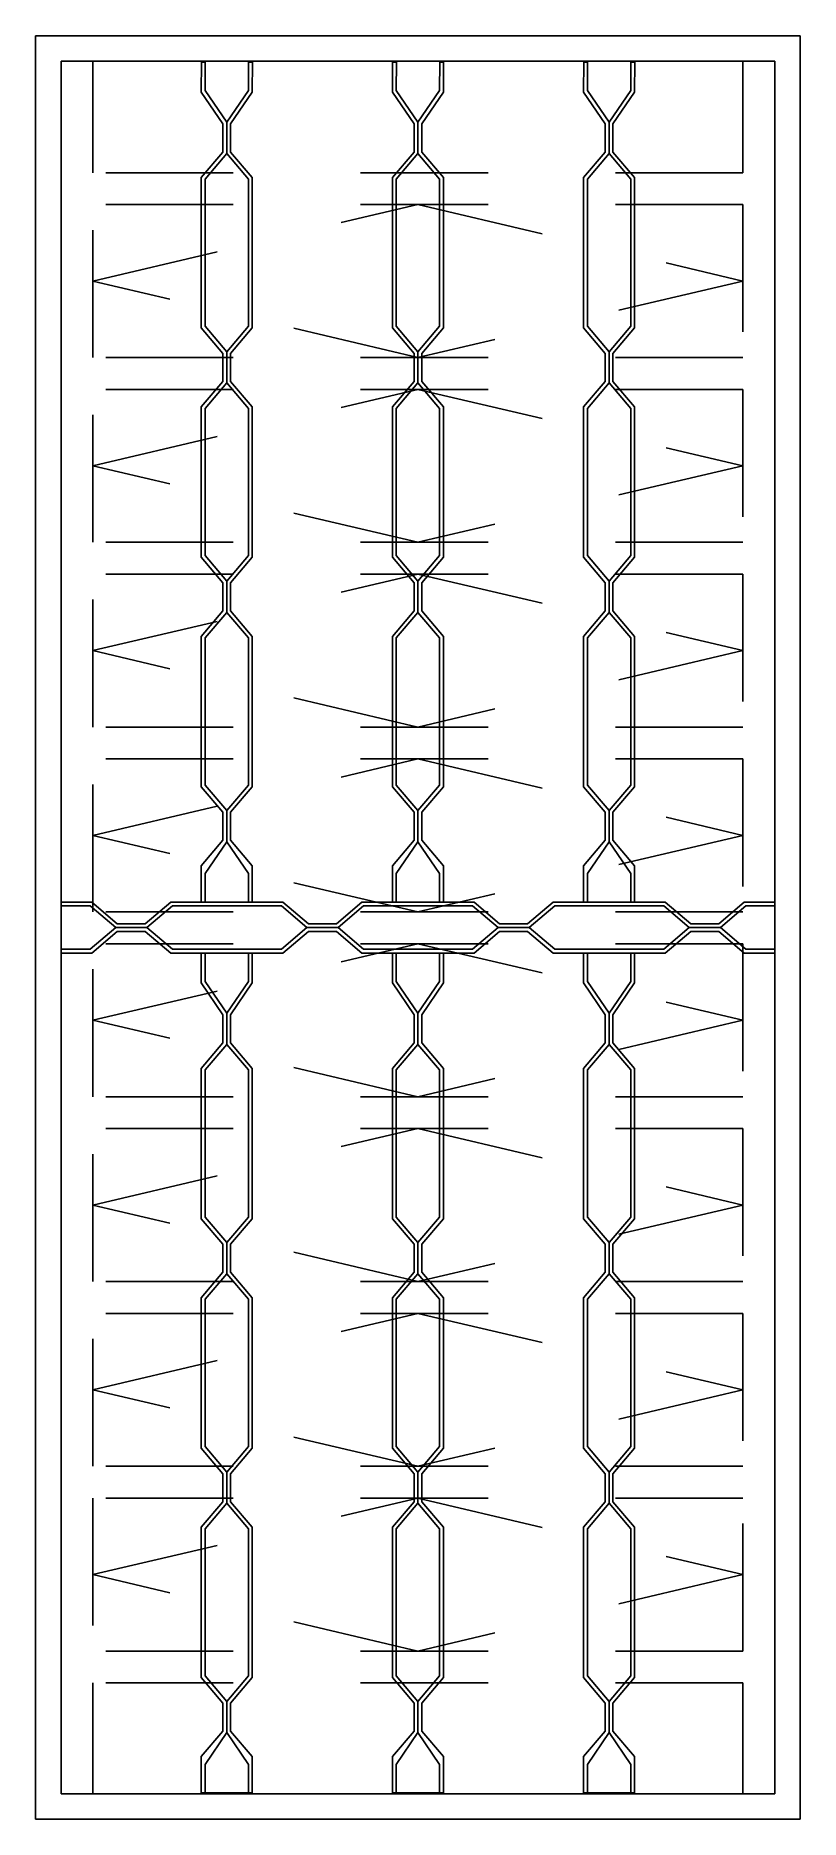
# Model space of a CAD drawing. Header units: millimetres. Extents: x 342.83 to 343.43, y 1309.87 to 1311.26.
import ezdxf

# ---------------------------------------------------------------- set-up
doc = ezdxf.new("R2010")
doc.units = ezdxf.units.MM
doc.header["$LTSCALE"] = 0.5
doc.linetypes.add('HIDDEN2', pattern=[0.1875, 0.125, -0.0625])
doc.layers.add('Gravia_Janelas', color=1, linetype='Continuous')
doc.layers.add('Gravia_Janelas_hidden2', color=1, linetype='HIDDEN2')

msp = doc.modelspace()

# ---------------------------------------------------------------- linework, layer by layer
at = {"layer": 'Gravia_Janelas', "color": 2}
for p, q in [((342.8288, 1309.8655), (342.8288, 1311.265)), ((342.8288, 1311.265), (343.4288, 1311.265)), ((343.4288, 1311.265), (343.4288, 1309.8655)), ((343.4288, 1309.8655), (342.8288, 1309.8655))]:
    msp.add_line(p, q, dxfattribs=at)
at = {"layer": 'Gravia_Janelas'}
for p, q in [((342.8488, 1309.8855), (342.8488, 1311.245)), ((342.8488, 1311.245), (343.4088, 1311.245)), ((342.9588, 1311.2207), (342.9589, 1311.2442)), ((342.9589, 1311.2442), (342.9619, 1311.2442)), ((342.9618, 1311.222), (342.9619, 1311.2442)), ((342.9958, 1311.222), (342.9959, 1311.2442)), ((342.9959, 1311.2442), (342.9989, 1311.2442)), ((342.9988, 1311.2207), (342.9989, 1311.2442)), ((343.1088, 1311.2207), (343.1089, 1311.2442)), ((343.1089, 1311.2442), (343.1119, 1311.2442)), ((343.1118, 1311.222), (343.1119, 1311.2442)), ((343.1458, 1311.222), (343.1459, 1311.2442)), ((343.1459, 1311.2442), (343.1489, 1311.2442)), ((343.1488, 1311.2207), (343.1489, 1311.2442)), ((343.2588, 1311.2207), (343.2589, 1311.2442)), ((343.2589, 1311.2442), (343.2619, 1311.2442)), ((343.2618, 1311.222), (343.2619, 1311.2442)), ((343.2958, 1311.222), (343.2959, 1311.2442)), ((343.2959, 1311.2442), (343.2989, 1311.2442)), ((343.2988, 1311.2207), (343.2989, 1311.2442)), ((343.4088, 1311.245), (343.4088, 1309.8855)), ((342.9588, 1311.2207), (342.9758, 1311.1957)), ((342.9618, 1311.222), (342.9788, 1311.197)), ((342.9958, 1311.222), (342.9788, 1311.197)), ((342.9988, 1311.2207), (342.9818, 1311.1957)), ((343.1088, 1311.2207), (343.1258, 1311.1957)), ((343.1118, 1311.222), (343.1288, 1311.197)), ((343.1458, 1311.222), (343.1288, 1311.197)), ((343.1488, 1311.2207), (343.1318, 1311.1957)), ((343.2588, 1311.2207), (343.2758, 1311.1957)), ((343.2618, 1311.222), (343.2788, 1311.197)), ((343.2958, 1311.222), (343.2788, 1311.197)), ((343.2988, 1311.2207), (343.2818, 1311.1957)), ((342.9758, 1311.1847), (342.9758, 1311.1957)), ((342.9788, 1311.1847), (342.9788, 1311.197)), ((342.9788, 1311.1847), (342.9788, 1311.197)), ((342.9818, 1311.1847), (342.9818, 1311.1957)), ((343.1258, 1311.1847), (343.1258, 1311.1957)), ((343.1288, 1311.1847), (343.1288, 1311.197)), ((343.1288, 1311.1847), (343.1288, 1311.197)), ((343.1318, 1311.1847), (343.1318, 1311.1957)), ((343.2758, 1311.1847), (343.2758, 1311.1957)), ((343.2788, 1311.1847), (343.2788, 1311.197)), ((343.2788, 1311.1847), (343.2788, 1311.197)), ((343.2818, 1311.1847), (343.2818, 1311.1957)), ((342.9758, 1311.1737), (342.9758, 1311.1847)), ((342.9788, 1311.1725), (342.9788, 1311.1847)), ((342.9788, 1311.1725), (342.9788, 1311.1847)), ((342.9818, 1311.1737), (342.9818, 1311.1847)), ((343.1258, 1311.1737), (343.1258, 1311.1847)), ((343.1288, 1311.1725), (343.1288, 1311.1847)), ((343.1288, 1311.1725), (343.1288, 1311.1847)), ((343.1318, 1311.1737), (343.1318, 1311.1847)), ((343.2758, 1311.1737), (343.2758, 1311.1847)), ((343.2788, 1311.1725), (343.2788, 1311.1847)), ((343.2788, 1311.1725), (343.2788, 1311.1847)), ((343.2818, 1311.1737), (343.2818, 1311.1847)), ((342.9588, 1311.1537), (342.9758, 1311.1737)), ((342.9618, 1311.1525), (342.9788, 1311.1725)), ((342.9958, 1311.1525), (342.9788, 1311.1725)), ((342.9988, 1311.1537), (342.9818, 1311.1737)), ((343.1088, 1311.1537), (343.1258, 1311.1737)), ((343.1118, 1311.1525), (343.1288, 1311.1725)), ((343.1458, 1311.1525), (343.1288, 1311.1725)), ((343.1488, 1311.1537), (343.1318, 1311.1737)), ((343.2588, 1311.1537), (343.2758, 1311.1737)), ((343.2618, 1311.1525), (343.2788, 1311.1725)), ((343.2958, 1311.1525), (343.2788, 1311.1725)), ((343.2988, 1311.1537), (343.2818, 1311.1737)), ((342.9588, 1311.0357), (342.9588, 1311.1537)), ((342.9618, 1311.037), (342.9618, 1311.1525)), ((342.9958, 1311.037), (342.9958, 1311.1525)), ((342.9988, 1311.0357), (342.9988, 1311.1537)), ((343.1088, 1311.0357), (343.1088, 1311.1537)), ((343.1118, 1311.037), (343.1118, 1311.1525)), ((343.1458, 1311.037), (343.1458, 1311.1525)), ((343.1488, 1311.0357), (343.1488, 1311.1537)), ((343.2588, 1311.0357), (343.2588, 1311.1537)), ((343.2618, 1311.037), (343.2618, 1311.1525)), ((343.2958, 1311.037), (343.2958, 1311.1525)), ((343.2988, 1311.0357), (343.2988, 1311.1537)), ((342.9588, 1311.0357), (342.9758, 1311.0157)), ((342.9618, 1311.037), (342.9788, 1311.017)), ((342.9958, 1311.037), (342.9788, 1311.017)), ((342.9988, 1311.0357), (342.9818, 1311.0157)), ((343.1088, 1311.0357), (343.1258, 1311.0157)), ((343.1118, 1311.037), (343.1288, 1311.017)), ((343.1458, 1311.037), (343.1288, 1311.017)), ((343.1488, 1311.0357), (343.1318, 1311.0157)), ((343.2588, 1311.0357), (343.2758, 1311.0157)), ((343.2618, 1311.037), (343.2788, 1311.017)), ((343.2958, 1311.037), (343.2788, 1311.017)), ((343.2988, 1311.0357), (343.2818, 1311.0157)), ((342.9758, 1311.0047), (342.9758, 1311.0157)), ((342.9788, 1311.0047), (342.9788, 1311.017)), ((342.9788, 1311.0047), (342.9788, 1311.017)), ((342.9818, 1311.0047), (342.9818, 1311.0157)), ((343.1258, 1311.0047), (343.1258, 1311.0157)), ((343.1288, 1311.0047), (343.1288, 1311.017)), ((343.1288, 1311.0047), (343.1288, 1311.017)), ((343.1318, 1311.0047), (343.1318, 1311.0157)), ((343.2758, 1311.0047), (343.2758, 1311.0157)), ((343.2788, 1311.0047), (343.2788, 1311.017)), ((343.2788, 1311.0047), (343.2788, 1311.017)), ((343.2818, 1311.0047), (343.2818, 1311.0157)), ((342.9758, 1310.9937), (342.9758, 1311.0047)), ((342.9788, 1310.9925), (342.9788, 1311.0047)), ((342.9788, 1310.9925), (342.9788, 1311.0047)), ((342.9818, 1310.9937), (342.9818, 1311.0047)), ((343.1258, 1310.9937), (343.1258, 1311.0047)), ((343.1288, 1310.9925), (343.1288, 1311.0047)), ((343.1288, 1310.9925), (343.1288, 1311.0047)), ((343.1318, 1310.9937), (343.1318, 1311.0047)), ((343.2758, 1310.9937), (343.2758, 1311.0047)), ((343.2788, 1310.9925), (343.2788, 1311.0047)), ((343.2788, 1310.9925), (343.2788, 1311.0047)), ((343.2818, 1310.9937), (343.2818, 1311.0047)), ((342.9588, 1310.9737), (342.9758, 1310.9937)), ((342.9618, 1310.9725), (342.9788, 1310.9925)), ((342.9958, 1310.9725), (342.9788, 1310.9925)), ((342.9988, 1310.9737), (342.9818, 1310.9937)), ((343.1088, 1310.9737), (343.1258, 1310.9937)), ((343.1118, 1310.9725), (343.1288, 1310.9925)), ((343.1458, 1310.9725), (343.1288, 1310.9925)), ((343.1488, 1310.9737), (343.1318, 1310.9937)), ((343.2588, 1310.9737), (343.2758, 1310.9937)), ((343.2618, 1310.9725), (343.2788, 1310.9925)), ((343.2958, 1310.9725), (343.2788, 1310.9925)), ((343.2988, 1310.9737), (343.2818, 1310.9937)), ((342.9588, 1310.9547), (342.9588, 1310.9737)), ((342.9618, 1310.9547), (342.9618, 1310.9725)), ((342.9958, 1310.9547), (342.9958, 1310.9725)), ((342.9988, 1310.9547), (342.9988, 1310.9737)), ((343.1088, 1310.9547), (343.1088, 1310.9737)), ((343.1118, 1310.9547), (343.1118, 1310.9725)), ((343.1458, 1310.9547), (343.1458, 1310.9725)), ((343.1488, 1310.9547), (343.1488, 1310.9737)), ((343.2588, 1310.9547), (343.2588, 1310.9737)), ((343.2618, 1310.9547), (343.2618, 1310.9725)), ((343.2958, 1310.9547), (343.2958, 1310.9725)), ((343.2988, 1310.9547), (343.2988, 1310.9737)), ((342.9588, 1310.9547), (342.9588, 1310.8747)), ((342.9618, 1310.9547), (342.9618, 1310.8747)), ((342.9958, 1310.9547), (342.9958, 1310.8747)), ((342.9988, 1310.9547), (342.9988, 1310.8747)), ((343.1088, 1310.9547), (343.1088, 1310.8747)), ((343.1118, 1310.9547), (343.1118, 1310.8747)), ((343.1458, 1310.9547), (343.1458, 1310.8747)), ((343.1488, 1310.9547), (343.1488, 1310.8747)), ((343.2588, 1310.9547), (343.2588, 1310.8747)), ((343.2618, 1310.9547), (343.2618, 1310.8747)), ((343.2958, 1310.9547), (343.2958, 1310.8747)), ((343.2988, 1310.9547), (343.2988, 1310.8747)), ((342.9588, 1310.8557), (342.9588, 1310.8747)), ((342.9618, 1310.857), (342.9618, 1310.8747)), ((342.9958, 1310.857), (342.9958, 1310.8747)), ((342.9988, 1310.8557), (342.9988, 1310.8747)), ((343.1088, 1310.8557), (343.1088, 1310.8747)), ((343.1118, 1310.857), (343.1118, 1310.8747)), ((343.1458, 1310.857), (343.1458, 1310.8747)), ((343.1488, 1310.8557), (343.1488, 1310.8747)), ((343.2588, 1310.8557), (343.2588, 1310.8747)), ((343.2618, 1310.857), (343.2618, 1310.8747)), ((343.2958, 1310.857), (343.2958, 1310.8747)), ((343.2988, 1310.8557), (343.2988, 1310.8747)), ((342.9588, 1310.8557), (342.9758, 1310.8357)), ((342.9618, 1310.857), (342.9788, 1310.837)), ((342.9958, 1310.857), (342.9788, 1310.837)), ((342.9988, 1310.8557), (342.9818, 1310.8357)), ((343.1088, 1310.8557), (343.1258, 1310.8357)), ((343.1118, 1310.857), (343.1288, 1310.837)), ((343.1458, 1310.857), (343.1288, 1310.837)), ((343.1488, 1310.8557), (343.1318, 1310.8357)), ((343.2588, 1310.8557), (343.2758, 1310.8357)), ((343.2618, 1310.857), (343.2788, 1310.837)), ((343.2958, 1310.857), (343.2788, 1310.837)), ((343.2988, 1310.8557), (343.2818, 1310.8357)), ((342.9758, 1310.8247), (342.9758, 1310.8357)), ((342.9788, 1310.8247), (342.9788, 1310.837)), ((342.9788, 1310.8247), (342.9788, 1310.837)), ((342.9818, 1310.8247), (342.9818, 1310.8357)), ((343.1258, 1310.8247), (343.1258, 1310.8357)), ((343.1288, 1310.8247), (343.1288, 1310.837)), ((343.1288, 1310.8247), (343.1288, 1310.837)), ((343.1318, 1310.8247), (343.1318, 1310.8357)), ((343.2758, 1310.8247), (343.2758, 1310.8357)), ((343.2788, 1310.8247), (343.2788, 1310.837)), ((343.2788, 1310.8247), (343.2788, 1310.837)), ((343.2818, 1310.8247), (343.2818, 1310.8357)), ((342.9588, 1310.7937), (342.9758, 1310.8137)), ((342.9758, 1310.8137), (342.9758, 1310.8247)), ((342.9788, 1310.8125), (342.9788, 1310.8247)), ((342.9788, 1310.8125), (342.9788, 1310.8247)), ((342.9818, 1310.8137), (342.9818, 1310.8247)), ((342.9988, 1310.7937), (342.9818, 1310.8137)), ((343.1088, 1310.7937), (343.1258, 1310.8137)), ((343.1258, 1310.8137), (343.1258, 1310.8247)), ((343.1288, 1310.8125), (343.1288, 1310.8247)), ((343.1288, 1310.8125), (343.1288, 1310.8247)), ((343.1318, 1310.8137), (343.1318, 1310.8247)), ((343.1488, 1310.7937), (343.1318, 1310.8137)), ((343.2588, 1310.7937), (343.2758, 1310.8137)), ((343.2758, 1310.8137), (343.2758, 1310.8247)), ((343.2788, 1310.8125), (343.2788, 1310.8247)), ((343.2788, 1310.8125), (343.2788, 1310.8247)), ((343.2818, 1310.8137), (343.2818, 1310.8247)), ((343.2988, 1310.7937), (343.2818, 1310.8137)), ((342.9618, 1310.7925), (342.9788, 1310.8125)), ((342.9958, 1310.7925), (342.9788, 1310.8125)), ((343.1118, 1310.7925), (343.1288, 1310.8125)), ((343.1458, 1310.7925), (343.1288, 1310.8125)), ((343.2618, 1310.7925), (343.2788, 1310.8125)), ((343.2958, 1310.7925), (343.2788, 1310.8125)), ((342.9588, 1310.6757), (342.9588, 1310.7937)), ((342.9618, 1310.677), (342.9618, 1310.7925)), ((342.9958, 1310.677), (342.9958, 1310.7925)), ((342.9988, 1310.6757), (342.9988, 1310.7937)), ((343.1088, 1310.6757), (343.1088, 1310.7937)), ((343.1118, 1310.677), (343.1118, 1310.7925)), ((343.1458, 1310.677), (343.1458, 1310.7925)), ((343.1488, 1310.6757), (343.1488, 1310.7937)), ((343.2588, 1310.6757), (343.2588, 1310.7937)), ((343.2618, 1310.677), (343.2618, 1310.7925)), ((343.2958, 1310.677), (343.2958, 1310.7925)), ((343.2988, 1310.6757), (343.2988, 1310.7937)), ((342.9588, 1310.6757), (342.9758, 1310.6557)), ((342.9618, 1310.677), (342.9788, 1310.657)), ((342.9958, 1310.677), (342.9788, 1310.657)), ((342.9988, 1310.6757), (342.9818, 1310.6557)), ((343.1088, 1310.6757), (343.1258, 1310.6557)), ((343.1118, 1310.677), (343.1288, 1310.657)), ((343.1458, 1310.677), (343.1288, 1310.657)), ((343.1488, 1310.6757), (343.1318, 1310.6557)), ((343.2588, 1310.6757), (343.2758, 1310.6557)), ((343.2618, 1310.677), (343.2788, 1310.657)), ((343.2958, 1310.677), (343.2788, 1310.657)), ((343.2988, 1310.6757), (343.2818, 1310.6557)), ((342.9758, 1310.6447), (342.9758, 1310.6557)), ((342.9788, 1310.6447), (342.9788, 1310.657)), ((342.9788, 1310.6447), (342.9788, 1310.657)), ((342.9818, 1310.6447), (342.9818, 1310.6557)), ((343.1258, 1310.6447), (343.1258, 1310.6557)), ((343.1288, 1310.6447), (343.1288, 1310.657)), ((343.1288, 1310.6447), (343.1288, 1310.657)), ((343.1318, 1310.6447), (343.1318, 1310.6557)), ((343.2758, 1310.6447), (343.2758, 1310.6557)), ((343.2788, 1310.6447), (343.2788, 1310.657)), ((343.2788, 1310.6447), (343.2788, 1310.657)), ((343.2818, 1310.6447), (343.2818, 1310.6557)), ((342.9588, 1310.6137), (342.9758, 1310.6337)), ((342.9618, 1310.6075), (342.9788, 1310.6325)), ((342.9758, 1310.6337), (342.9758, 1310.6447)), ((342.9788, 1310.6325), (342.9788, 1310.6447)), ((342.9788, 1310.6325), (342.9788, 1310.6447)), ((342.9958, 1310.6075), (342.9788, 1310.6325)), ((342.9818, 1310.6337), (342.9818, 1310.6447)), ((342.9988, 1310.6137), (342.9818, 1310.6337)), ((343.1088, 1310.6137), (343.1258, 1310.6337)), ((343.1118, 1310.6075), (343.1288, 1310.6325)), ((343.1258, 1310.6337), (343.1258, 1310.6447)), ((343.1288, 1310.6325), (343.1288, 1310.6447)), ((343.1288, 1310.6325), (343.1288, 1310.6447)), ((343.1458, 1310.6075), (343.1288, 1310.6325)), ((343.1318, 1310.6337), (343.1318, 1310.6447)), ((343.1488, 1310.6137), (343.1318, 1310.6337)), ((343.2588, 1310.6137), (343.2758, 1310.6337)), ((343.2618, 1310.6075), (343.2788, 1310.6325)), ((343.2758, 1310.6337), (343.2758, 1310.6447)), ((343.2788, 1310.6325), (343.2788, 1310.6447)), ((343.2788, 1310.6325), (343.2788, 1310.6447)), ((343.2958, 1310.6075), (343.2788, 1310.6325)), ((343.2818, 1310.6337), (343.2818, 1310.6447)), ((343.2988, 1310.6137), (343.2818, 1310.6337)), ((342.9588, 1310.5852), (342.9588, 1310.6137)), ((342.9618, 1310.5852), (342.9618, 1310.6075)), ((342.9958, 1310.5852), (342.9958, 1310.6075)), ((342.9988, 1310.5852), (342.9988, 1310.6137)), ((343.1088, 1310.5852), (343.1088, 1310.6137)), ((343.1118, 1310.5852), (343.1118, 1310.6075)), ((343.1458, 1310.5852), (343.1458, 1310.6075)), ((343.1488, 1310.5852), (343.1488, 1310.6137)), ((343.2588, 1310.5852), (343.2588, 1310.6137)), ((343.2618, 1310.5852), (343.2618, 1310.6075)), ((343.2958, 1310.5852), (343.2958, 1310.6075)), ((343.2988, 1310.5852), (343.2988, 1310.6137)), ((342.8488, 1310.5852), (342.8728, 1310.5852)), ((342.8488, 1310.5852), (342.8488, 1310.5452)), ((342.8488, 1310.5822), (342.8716, 1310.5822)), ((342.8716, 1310.5822), (342.8916, 1310.5652)), ((342.8728, 1310.5852), (342.8928, 1310.5682)), ((342.9348, 1310.5852), (342.9148, 1310.5682)), ((342.9361, 1310.5822), (342.9161, 1310.5652)), ((342.9348, 1310.5852), (343.0228, 1310.5852)), ((342.9361, 1310.5822), (343.0216, 1310.5822)), ((342.9588, 1310.5852), (342.9988, 1310.5852)), ((342.9588, 1310.5852), (342.9988, 1310.5852)), ((342.9588, 1310.5852), (342.9618, 1310.5852)), ((342.9958, 1310.5852), (342.9988, 1310.5852)), ((343.0216, 1310.5822), (343.0416, 1310.5652)), ((343.0228, 1310.5852), (343.0428, 1310.5682)), ((343.0848, 1310.5852), (343.0648, 1310.5682)), ((343.0861, 1310.5822), (343.0661, 1310.5652)), ((343.0848, 1310.5852), (343.1038, 1310.5852)), ((343.0861, 1310.5822), (343.1038, 1310.5822)), ((343.1538, 1310.5852), (343.1038, 1310.5852)), ((343.1538, 1310.5822), (343.1038, 1310.5822)), ((343.1088, 1310.5852), (343.1488, 1310.5852)), ((343.1088, 1310.5852), (343.1488, 1310.5852)), ((343.1088, 1310.5852), (343.1118, 1310.5852)), ((343.1458, 1310.5852), (343.1488, 1310.5852)), ((343.1538, 1310.5852), (343.1728, 1310.5852)), ((343.1538, 1310.5822), (343.1716, 1310.5822)), ((343.1716, 1310.5822), (343.1916, 1310.5652)), ((343.1728, 1310.5852), (343.1928, 1310.5682)), ((343.2348, 1310.5852), (343.2148, 1310.5682)), ((343.2361, 1310.5822), (343.2161, 1310.5652)), ((343.2348, 1310.5852), (343.3228, 1310.5852)), ((343.2361, 1310.5822), (343.3216, 1310.5822)), ((343.2588, 1310.5852), (343.2618, 1310.5852)), ((343.2588, 1310.5852), (343.2988, 1310.5852)), ((343.2588, 1310.5852), (343.2988, 1310.5852)), ((343.2958, 1310.5852), (343.2988, 1310.5852)), ((343.3216, 1310.5822), (343.3416, 1310.5652)), ((343.3228, 1310.5852), (343.3428, 1310.5682)), ((343.3848, 1310.5852), (343.3648, 1310.5682)), ((343.3861, 1310.5822), (343.3661, 1310.5652)), ((343.3848, 1310.5852), (343.4088, 1310.5852)), ((343.3861, 1310.5822), (343.4088, 1310.5822)), ((343.4088, 1310.5852), (343.4088, 1310.5452)), ((342.8716, 1310.5482), (342.8916, 1310.5652)), ((342.8728, 1310.5452), (342.8928, 1310.5622)), ((342.8916, 1310.5652), (342.9038, 1310.5652)), ((342.8916, 1310.5652), (342.9038, 1310.5652)), ((342.8928, 1310.5682), (342.9038, 1310.5682)), ((342.8928, 1310.5622), (342.9038, 1310.5622)), ((342.9038, 1310.5682), (342.9148, 1310.5682)), ((342.9038, 1310.5652), (342.9161, 1310.5652)), ((342.9038, 1310.5652), (342.9161, 1310.5652)), ((342.9038, 1310.5622), (342.9148, 1310.5622)), ((342.9348, 1310.5452), (342.9148, 1310.5622)), ((342.9361, 1310.5482), (342.9161, 1310.5652)), ((343.0216, 1310.5482), (343.0416, 1310.5652)), ((343.0228, 1310.5452), (343.0428, 1310.5622)), ((343.0416, 1310.5652), (343.0538, 1310.5652)), ((343.0416, 1310.5652), (343.0538, 1310.5652)), ((343.0428, 1310.5682), (343.0538, 1310.5682)), ((343.0428, 1310.5622), (343.0538, 1310.5622)), ((343.0538, 1310.5682), (343.0648, 1310.5682)), ((343.0538, 1310.5652), (343.0661, 1310.5652)), ((343.0538, 1310.5652), (343.0661, 1310.5652)), ((343.0538, 1310.5622), (343.0648, 1310.5622)), ((343.0848, 1310.5452), (343.0648, 1310.5622)), ((343.0861, 1310.5482), (343.0661, 1310.5652)), ((343.1716, 1310.5482), (343.1916, 1310.5652)), ((343.1728, 1310.5452), (343.1928, 1310.5622)), ((343.1916, 1310.5652), (343.2038, 1310.5652)), ((343.1916, 1310.5652), (343.2038, 1310.5652)), ((343.1928, 1310.5682), (343.2038, 1310.5682)), ((343.1928, 1310.5622), (343.2038, 1310.5622)), ((343.2038, 1310.5682), (343.2148, 1310.5682)), ((343.2038, 1310.5652), (343.2161, 1310.5652)), ((343.2038, 1310.5652), (343.2161, 1310.5652)), ((343.2038, 1310.5622), (343.2148, 1310.5622)), ((343.2348, 1310.5452), (343.2148, 1310.5622)), ((343.2361, 1310.5482), (343.2161, 1310.5652)), ((343.3216, 1310.5482), (343.3416, 1310.5652)), ((343.3228, 1310.5452), (343.3428, 1310.5622)), ((343.3416, 1310.5652), (343.3538, 1310.5652)), ((343.3416, 1310.5652), (343.3538, 1310.5652)), ((343.3428, 1310.5682), (343.3538, 1310.5682)), ((343.3428, 1310.5622), (343.3538, 1310.5622)), ((343.3538, 1310.5682), (343.3648, 1310.5682)), ((343.3538, 1310.5652), (343.3661, 1310.5652)), ((343.3538, 1310.5652), (343.3661, 1310.5652)), ((343.3538, 1310.5622), (343.3648, 1310.5622)), ((343.3848, 1310.5452), (343.3648, 1310.5622)), ((343.3861, 1310.5482), (343.3661, 1310.5652)), ((342.8488, 1310.5482), (342.8716, 1310.5482)), ((342.9361, 1310.5482), (343.0216, 1310.5482)), ((343.0861, 1310.5482), (343.1038, 1310.5482)), ((343.1538, 1310.5482), (343.1038, 1310.5482)), ((343.1538, 1310.5482), (343.1716, 1310.5482)), ((343.2361, 1310.5482), (343.3216, 1310.5482)), ((343.3861, 1310.5482), (343.4088, 1310.5482)), ((342.8488, 1310.5452), (342.8728, 1310.5452)), ((342.9348, 1310.5452), (343.0228, 1310.5452)), ((342.9588, 1310.5217), (342.9588, 1310.5452)), ((342.9588, 1310.5452), (342.9988, 1310.5452)), ((342.9588, 1310.5452), (342.9618, 1310.5452)), ((342.9618, 1310.523), (342.9618, 1310.5452)), ((342.9958, 1310.523), (342.9958, 1310.5452)), ((342.9958, 1310.5452), (342.9988, 1310.5452)), ((342.9988, 1310.5217), (342.9988, 1310.5452)), ((343.0848, 1310.5452), (343.1038, 1310.5452)), ((343.1538, 1310.5452), (343.1038, 1310.5452)), ((343.1088, 1310.5217), (343.1088, 1310.5452)), ((343.1088, 1310.5452), (343.1488, 1310.5452)), ((343.1088, 1310.5452), (343.1118, 1310.5452)), ((343.1118, 1310.523), (343.1118, 1310.5452)), ((343.1458, 1310.523), (343.1458, 1310.5452)), ((343.1458, 1310.5452), (343.1488, 1310.5452)), ((343.1488, 1310.5217), (343.1488, 1310.5452)), ((343.1538, 1310.5452), (343.1728, 1310.5452)), ((343.2348, 1310.5452), (343.3228, 1310.5452)), ((343.2588, 1310.5217), (343.2588, 1310.5452)), ((343.2588, 1310.5452), (343.2618, 1310.5452)), ((343.2588, 1310.5452), (343.2988, 1310.5452)), ((343.2618, 1310.523), (343.2618, 1310.5452)), ((343.2958, 1310.523), (343.2958, 1310.5452)), ((343.2958, 1310.5452), (343.2988, 1310.5452)), ((343.2988, 1310.5217), (343.2988, 1310.5452)), ((343.3848, 1310.5452), (343.4088, 1310.5452)), ((342.9588, 1310.5217), (342.9758, 1310.4967)), ((342.9618, 1310.523), (342.9788, 1310.498)), ((342.9958, 1310.523), (342.9788, 1310.498)), ((342.9988, 1310.5217), (342.9818, 1310.4967)), ((343.1088, 1310.5217), (343.1258, 1310.4967)), ((343.1118, 1310.523), (343.1288, 1310.498)), ((343.1458, 1310.523), (343.1288, 1310.498)), ((343.1488, 1310.5217), (343.1318, 1310.4967)), ((343.2588, 1310.5217), (343.2758, 1310.4967)), ((343.2618, 1310.523), (343.2788, 1310.498)), ((343.2958, 1310.523), (343.2788, 1310.498)), ((343.2988, 1310.5217), (343.2818, 1310.4967)), ((342.9758, 1310.4857), (342.9758, 1310.4967)), ((342.9788, 1310.4857), (342.9788, 1310.498)), ((342.9788, 1310.4857), (342.9788, 1310.498)), ((342.9818, 1310.4857), (342.9818, 1310.4967)), ((343.1258, 1310.4857), (343.1258, 1310.4967)), ((343.1288, 1310.4857), (343.1288, 1310.498)), ((343.1288, 1310.4857), (343.1288, 1310.498)), ((343.1318, 1310.4857), (343.1318, 1310.4967)), ((343.2758, 1310.4857), (343.2758, 1310.4967)), ((343.2788, 1310.4857), (343.2788, 1310.498)), ((343.2788, 1310.4857), (343.2788, 1310.498)), ((343.2818, 1310.4857), (343.2818, 1310.4967)), ((342.9758, 1310.4747), (342.9758, 1310.4857)), ((342.9788, 1310.4735), (342.9788, 1310.4857)), ((342.9788, 1310.4735), (342.9788, 1310.4857)), ((342.9818, 1310.4747), (342.9818, 1310.4857)), ((343.1258, 1310.4747), (343.1258, 1310.4857)), ((343.1288, 1310.4735), (343.1288, 1310.4857)), ((343.1288, 1310.4735), (343.1288, 1310.4857)), ((343.1318, 1310.4747), (343.1318, 1310.4857)), ((343.2758, 1310.4747), (343.2758, 1310.4857)), ((343.2788, 1310.4735), (343.2788, 1310.4857)), ((343.2788, 1310.4735), (343.2788, 1310.4857)), ((343.2818, 1310.4747), (343.2818, 1310.4857)), ((342.9588, 1310.4547), (342.9758, 1310.4747)), ((342.9618, 1310.4535), (342.9788, 1310.4735)), ((342.9958, 1310.4535), (342.9788, 1310.4735)), ((342.9988, 1310.4547), (342.9818, 1310.4747)), ((343.1088, 1310.4547), (343.1258, 1310.4747)), ((343.1118, 1310.4535), (343.1288, 1310.4735)), ((343.1458, 1310.4535), (343.1288, 1310.4735)), ((343.1488, 1310.4547), (343.1318, 1310.4747)), ((343.2588, 1310.4547), (343.2758, 1310.4747)), ((343.2618, 1310.4535), (343.2788, 1310.4735)), ((343.2958, 1310.4535), (343.2788, 1310.4735)), ((343.2988, 1310.4547), (343.2818, 1310.4747)), ((342.9588, 1310.3367), (342.9588, 1310.4547)), ((342.9618, 1310.338), (342.9618, 1310.4535)), ((342.9958, 1310.338), (342.9958, 1310.4535)), ((342.9988, 1310.3367), (342.9988, 1310.4547)), ((343.1088, 1310.3367), (343.1088, 1310.4547)), ((343.1118, 1310.338), (343.1118, 1310.4535)), ((343.1458, 1310.338), (343.1458, 1310.4535)), ((343.1488, 1310.3367), (343.1488, 1310.4547)), ((343.2588, 1310.3367), (343.2588, 1310.4547)), ((343.2618, 1310.338), (343.2618, 1310.4535)), ((343.2958, 1310.338), (343.2958, 1310.4535)), ((343.2988, 1310.3367), (343.2988, 1310.4547)), ((342.9618, 1310.338), (342.9788, 1310.318)), ((342.9958, 1310.338), (342.9788, 1310.318)), ((343.1118, 1310.338), (343.1288, 1310.318)), ((343.1458, 1310.338), (343.1288, 1310.318)), ((343.2618, 1310.338), (343.2788, 1310.318)), ((343.2958, 1310.338), (343.2788, 1310.318)), ((342.9588, 1310.3367), (342.9758, 1310.3167)), ((342.9988, 1310.3367), (342.9818, 1310.3167)), ((343.1088, 1310.3367), (343.1258, 1310.3167)), ((343.1488, 1310.3367), (343.1318, 1310.3167)), ((343.2588, 1310.3367), (343.2758, 1310.3167)), ((343.2988, 1310.3367), (343.2818, 1310.3167)), ((342.9758, 1310.3057), (342.9758, 1310.3167)), ((342.9788, 1310.3057), (342.9788, 1310.318)), ((342.9788, 1310.3057), (342.9788, 1310.318)), ((342.9818, 1310.3057), (342.9818, 1310.3167)), ((343.1258, 1310.3057), (343.1258, 1310.3167)), ((343.1288, 1310.3057), (343.1288, 1310.318)), ((343.1288, 1310.3057), (343.1288, 1310.318)), ((343.1318, 1310.3057), (343.1318, 1310.3167)), ((343.2758, 1310.3057), (343.2758, 1310.3167)), ((343.2788, 1310.3057), (343.2788, 1310.318)), ((343.2788, 1310.3057), (343.2788, 1310.318)), ((343.2818, 1310.3057), (343.2818, 1310.3167)), ((342.9758, 1310.2947), (342.9758, 1310.3057)), ((342.9788, 1310.2935), (342.9788, 1310.3057)), ((342.9788, 1310.2935), (342.9788, 1310.3057)), ((342.9818, 1310.2947), (342.9818, 1310.3057)), ((343.1258, 1310.2947), (343.1258, 1310.3057)), ((343.1288, 1310.2935), (343.1288, 1310.3057)), ((343.1288, 1310.2935), (343.1288, 1310.3057)), ((343.1318, 1310.2947), (343.1318, 1310.3057)), ((343.2758, 1310.2947), (343.2758, 1310.3057)), ((343.2788, 1310.2935), (343.2788, 1310.3057)), ((343.2788, 1310.2935), (343.2788, 1310.3057)), ((343.2818, 1310.2947), (343.2818, 1310.3057)), ((342.9588, 1310.2747), (342.9758, 1310.2947)), ((342.9618, 1310.2735), (342.9788, 1310.2935)), ((342.9958, 1310.2735), (342.9788, 1310.2935)), ((342.9988, 1310.2747), (342.9818, 1310.2947)), ((343.1088, 1310.2747), (343.1258, 1310.2947)), ((343.1118, 1310.2735), (343.1288, 1310.2935)), ((343.1458, 1310.2735), (343.1288, 1310.2935)), ((343.1488, 1310.2747), (343.1318, 1310.2947)), ((343.2588, 1310.2747), (343.2758, 1310.2947)), ((343.2618, 1310.2735), (343.2788, 1310.2935)), ((343.2958, 1310.2735), (343.2788, 1310.2935)), ((343.2988, 1310.2747), (343.2818, 1310.2947)), ((342.9588, 1310.2557), (342.9588, 1310.2747)), ((342.9618, 1310.2557), (342.9618, 1310.2735)), ((342.9958, 1310.2557), (342.9958, 1310.2735)), ((342.9988, 1310.2557), (342.9988, 1310.2747)), ((343.1088, 1310.2557), (343.1088, 1310.2747)), ((343.1118, 1310.2557), (343.1118, 1310.2735)), ((343.1458, 1310.2557), (343.1458, 1310.2735)), ((343.1488, 1310.2557), (343.1488, 1310.2747)), ((343.2588, 1310.2557), (343.2588, 1310.2747)), ((343.2618, 1310.2557), (343.2618, 1310.2735)), ((343.2958, 1310.2557), (343.2958, 1310.2735)), ((343.2988, 1310.2557), (343.2988, 1310.2747)), ((342.9588, 1310.2557), (342.9588, 1310.1757)), ((342.9618, 1310.2557), (342.9618, 1310.1757)), ((342.9958, 1310.2557), (342.9958, 1310.1757)), ((342.9988, 1310.2557), (342.9988, 1310.1757)), ((343.1088, 1310.2557), (343.1088, 1310.1757)), ((343.1118, 1310.2557), (343.1118, 1310.1757)), ((343.1458, 1310.2557), (343.1458, 1310.1757)), ((343.1488, 1310.2557), (343.1488, 1310.1757)), ((343.2588, 1310.2557), (343.2588, 1310.1757)), ((343.2618, 1310.2557), (343.2618, 1310.1757)), ((343.2958, 1310.2557), (343.2958, 1310.1757)), ((343.2988, 1310.2557), (343.2988, 1310.1757)), ((342.9588, 1310.1567), (342.9588, 1310.1757)), ((342.9618, 1310.158), (342.9618, 1310.1757)), ((342.9958, 1310.158), (342.9958, 1310.1757)), ((342.9988, 1310.1567), (342.9988, 1310.1757)), ((343.1088, 1310.1567), (343.1088, 1310.1757)), ((343.1118, 1310.158), (343.1118, 1310.1757)), ((343.1458, 1310.158), (343.1458, 1310.1757)), ((343.1488, 1310.1567), (343.1488, 1310.1757)), ((343.2588, 1310.1567), (343.2588, 1310.1757)), ((343.2618, 1310.158), (343.2618, 1310.1757)), ((343.2958, 1310.158), (343.2958, 1310.1757)), ((343.2988, 1310.1567), (343.2988, 1310.1757)), ((342.9588, 1310.1567), (342.9758, 1310.1367)), ((342.9618, 1310.158), (342.9788, 1310.138)), ((342.9958, 1310.158), (342.9788, 1310.138)), ((342.9988, 1310.1567), (342.9818, 1310.1367)), ((343.1088, 1310.1567), (343.1258, 1310.1367)), ((343.1118, 1310.158), (343.1288, 1310.138)), ((343.1458, 1310.158), (343.1288, 1310.138)), ((343.1488, 1310.1567), (343.1318, 1310.1367)), ((343.2588, 1310.1567), (343.2758, 1310.1367)), ((343.2618, 1310.158), (343.2788, 1310.138)), ((343.2958, 1310.158), (343.2788, 1310.138)), ((343.2988, 1310.1567), (343.2818, 1310.1367)), ((342.9758, 1310.1257), (342.9758, 1310.1367)), ((342.9788, 1310.1257), (342.9788, 1310.138)), ((342.9788, 1310.1257), (342.9788, 1310.138)), ((342.9818, 1310.1257), (342.9818, 1310.1367)), ((343.1258, 1310.1257), (343.1258, 1310.1367)), ((343.1288, 1310.1257), (343.1288, 1310.138)), ((343.1288, 1310.1257), (343.1288, 1310.138)), ((343.1318, 1310.1257), (343.1318, 1310.1367)), ((343.2758, 1310.1257), (343.2758, 1310.1367)), ((343.2788, 1310.1257), (343.2788, 1310.138)), ((343.2788, 1310.1257), (343.2788, 1310.138)), ((343.2818, 1310.1257), (343.2818, 1310.1367)), ((342.9588, 1310.0947), (342.9758, 1310.1147)), ((342.9758, 1310.1147), (342.9758, 1310.1257)), ((342.9788, 1310.1135), (342.9788, 1310.1257)), ((342.9788, 1310.1135), (342.9788, 1310.1257)), ((342.9818, 1310.1147), (342.9818, 1310.1257)), ((342.9988, 1310.0947), (342.9818, 1310.1147)), ((343.1088, 1310.0947), (343.1258, 1310.1147)), ((343.1258, 1310.1147), (343.1258, 1310.1257)), ((343.1288, 1310.1135), (343.1288, 1310.1257)), ((343.1288, 1310.1135), (343.1288, 1310.1257)), ((343.1318, 1310.1147), (343.1318, 1310.1257)), ((343.1488, 1310.0947), (343.1318, 1310.1147)), ((343.2588, 1310.0947), (343.2758, 1310.1147)), ((343.2758, 1310.1147), (343.2758, 1310.1257)), ((343.2788, 1310.1135), (343.2788, 1310.1257)), ((343.2788, 1310.1135), (343.2788, 1310.1257)), ((343.2818, 1310.1147), (343.2818, 1310.1257)), ((343.2988, 1310.0947), (343.2818, 1310.1147)), ((342.9618, 1310.0935), (342.9788, 1310.1135)), ((342.9958, 1310.0935), (342.9788, 1310.1135)), ((343.1118, 1310.0935), (343.1288, 1310.1135)), ((343.1458, 1310.0935), (343.1288, 1310.1135)), ((343.2618, 1310.0935), (343.2788, 1310.1135)), ((343.2958, 1310.0935), (343.2788, 1310.1135)), ((342.9588, 1309.9767), (342.9588, 1310.0947)), ((342.9618, 1309.978), (342.9618, 1310.0935)), ((342.9958, 1309.978), (342.9958, 1310.0935)), ((342.9988, 1309.9767), (342.9988, 1310.0947)), ((343.1088, 1309.9767), (343.1088, 1310.0947)), ((343.1118, 1309.978), (343.1118, 1310.0935)), ((343.1458, 1309.978), (343.1458, 1310.0935)), ((343.1488, 1309.9767), (343.1488, 1310.0947)), ((343.2588, 1309.9767), (343.2588, 1310.0947)), ((343.2618, 1309.978), (343.2618, 1310.0935)), ((343.2958, 1309.978), (343.2958, 1310.0935)), ((343.2988, 1309.9767), (343.2988, 1310.0947)), ((342.9588, 1309.9767), (342.9758, 1309.9567)), ((342.9618, 1309.978), (342.9788, 1309.958)), ((342.9958, 1309.978), (342.9788, 1309.958)), ((342.9988, 1309.9767), (342.9818, 1309.9567)), ((343.1088, 1309.9767), (343.1258, 1309.9567)), ((343.1118, 1309.978), (343.1288, 1309.958)), ((343.1458, 1309.978), (343.1288, 1309.958)), ((343.1488, 1309.9767), (343.1318, 1309.9567)), ((343.2588, 1309.9767), (343.2758, 1309.9567)), ((343.2618, 1309.978), (343.2788, 1309.958)), ((343.2958, 1309.978), (343.2788, 1309.958)), ((343.2988, 1309.9767), (343.2818, 1309.9567)), ((342.9758, 1309.9457), (342.9758, 1309.9567)), ((342.9788, 1309.9457), (342.9788, 1309.958)), ((342.9788, 1309.9457), (342.9788, 1309.958)), ((342.9818, 1309.9457), (342.9818, 1309.9567)), ((343.1258, 1309.9457), (343.1258, 1309.9567)), ((343.1288, 1309.9457), (343.1288, 1309.958)), ((343.1288, 1309.9457), (343.1288, 1309.958)), ((343.1318, 1309.9457), (343.1318, 1309.9567)), ((343.2758, 1309.9457), (343.2758, 1309.9567)), ((343.2788, 1309.9457), (343.2788, 1309.958)), ((343.2788, 1309.9457), (343.2788, 1309.958)), ((343.2818, 1309.9457), (343.2818, 1309.9567)), ((342.9588, 1309.9147), (342.9758, 1309.9347)), ((342.9618, 1309.9085), (342.9788, 1309.9335)), ((342.9758, 1309.9347), (342.9758, 1309.9457)), ((342.9788, 1309.9335), (342.9788, 1309.9457)), ((342.9788, 1309.9335), (342.9788, 1309.9457)), ((342.9958, 1309.9085), (342.9788, 1309.9335)), ((342.9818, 1309.9347), (342.9818, 1309.9457)), ((342.9988, 1309.9147), (342.9818, 1309.9347)), ((343.1088, 1309.9147), (343.1258, 1309.9347)), ((343.1118, 1309.9085), (343.1288, 1309.9335)), ((343.1258, 1309.9347), (343.1258, 1309.9457)), ((343.1288, 1309.9335), (343.1288, 1309.9457)), ((343.1288, 1309.9335), (343.1288, 1309.9457)), ((343.1458, 1309.9085), (343.1288, 1309.9335)), ((343.1318, 1309.9347), (343.1318, 1309.9457)), ((343.1488, 1309.9147), (343.1318, 1309.9347)), ((343.2588, 1309.9147), (343.2758, 1309.9347)), ((343.2618, 1309.9085), (343.2788, 1309.9335)), ((343.2758, 1309.9347), (343.2758, 1309.9457)), ((343.2788, 1309.9335), (343.2788, 1309.9457)), ((343.2788, 1309.9335), (343.2788, 1309.9457)), ((343.2958, 1309.9085), (343.2788, 1309.9335)), ((343.2818, 1309.9347), (343.2818, 1309.9457)), ((343.2988, 1309.9147), (343.2818, 1309.9347)), ((342.9588, 1309.8862), (342.9588, 1309.9147)), ((342.9618, 1309.8862), (342.9618, 1309.9085)), ((342.9958, 1309.8862), (342.9958, 1309.9085)), ((342.9988, 1309.8862), (342.9988, 1309.9147)), ((343.1088, 1309.8862), (343.1088, 1309.9147)), ((343.1118, 1309.8862), (343.1118, 1309.9085)), ((343.1458, 1309.8862), (343.1458, 1309.9085)), ((343.1488, 1309.8862), (343.1488, 1309.9147)), ((343.2588, 1309.8862), (343.2588, 1309.9147)), ((343.2618, 1309.8862), (343.2618, 1309.9085)), ((343.2958, 1309.8862), (343.2958, 1309.9085)), ((343.2988, 1309.8862), (343.2988, 1309.9147)), ((343.4088, 1309.8855), (342.8488, 1309.8855)), ((342.9588, 1309.8862), (342.9988, 1309.8862)), ((342.9588, 1309.8862), (342.9618, 1309.8862)), ((342.9958, 1309.8862), (342.9988, 1309.8862)), ((343.1088, 1309.8862), (343.1488, 1309.8862)), ((343.1088, 1309.8862), (343.1118, 1309.8862)), ((343.1458, 1309.8862), (343.1488, 1309.8862)), ((343.2588, 1309.8862), (343.2618, 1309.8862)), ((343.2588, 1309.8862), (343.2988, 1309.8862)), ((343.2958, 1309.8862), (343.2988, 1309.8862))]:
    msp.add_line(p, q, dxfattribs=at)
at = {"layer": 'Gravia_Janelas', "linetype": 'HIDDEN2', "ltscale": 0.5}
for p, q in [((342.8738, 1311.1575), (342.8738, 1311.245)), ((343.3838, 1311.245), (343.3838, 1311.1575)), ((343.3838, 1311.1575), (342.8738, 1311.1575)), ((342.8738, 1311.0125), (342.8738, 1311.1325)), ((343.3838, 1311.1325), (342.8738, 1311.1325)), ((343.3838, 1311.1325), (343.3838, 1311.0125)), ((343.3838, 1311.0125), (342.8738, 1311.0125)), ((342.8738, 1310.8675), (342.8738, 1310.9875)), ((343.3838, 1310.9875), (342.8738, 1310.9875)), ((343.3838, 1310.9875), (343.3838, 1310.8675)), ((343.3838, 1310.8675), (342.8738, 1310.8675)), ((343.3838, 1310.8425), (342.8738, 1310.8425)), ((342.8738, 1310.7225), (342.8738, 1310.8425)), ((343.3838, 1310.8425), (343.3838, 1310.7225)), ((343.3838, 1310.7225), (342.8738, 1310.7225)), ((343.3838, 1310.6975), (342.8738, 1310.6975)), ((342.8738, 1310.5775), (342.8738, 1310.6975)), ((343.3838, 1310.6975), (343.3838, 1310.5775)), ((343.3838, 1310.5775), (342.8738, 1310.5775)), ((343.3838, 1310.5525), (342.8738, 1310.5525)), ((342.8738, 1310.4325), (342.8738, 1310.5525)), ((343.3838, 1310.5525), (343.3838, 1310.4325)), ((343.3838, 1310.4325), (342.8738, 1310.4325)), ((343.3838, 1310.4075), (342.8738, 1310.4075)), ((342.8738, 1310.2875), (342.8738, 1310.4075)), ((343.3838, 1310.4075), (343.3838, 1310.2875)), ((343.3838, 1310.2875), (342.8738, 1310.2875)), ((343.3838, 1310.2625), (342.8738, 1310.2625)), ((342.8738, 1310.1425), (342.8738, 1310.2625)), ((343.3838, 1310.2625), (343.3838, 1310.1425)), ((343.3838, 1310.1425), (342.8738, 1310.1425)), ((342.8738, 1310.1175), (342.8738, 1309.9975)), ((343.3838, 1310.1175), (342.8738, 1310.1175)), ((343.3838, 1309.9975), (343.3838, 1310.1175)), ((343.3838, 1309.9975), (342.8738, 1309.9975)), ((342.8738, 1309.9725), (342.8738, 1309.885)), ((343.3838, 1309.9725), (342.8738, 1309.9725)), ((343.3838, 1309.885), (343.3838, 1309.9725))]:
    msp.add_line(p, q, dxfattribs=at)
at = {"layer": 'Gravia_Janelas_hidden2'}
for p, q in [((342.8738, 1311.0725), (343.1288, 1311.1325)), ((343.1288, 1311.1325), (343.3838, 1311.0725)), ((343.1288, 1311.0125), (342.8738, 1311.0725)), ((343.3838, 1311.0725), (343.1288, 1311.0125)), ((342.8738, 1310.9275), (343.1288, 1310.9875)), ((343.1288, 1310.9875), (343.3838, 1310.9275)), ((343.1288, 1310.8675), (342.8738, 1310.9275)), ((343.3838, 1310.9275), (343.1288, 1310.8675)), ((342.8738, 1310.7825), (343.1288, 1310.8425)), ((343.1288, 1310.8425), (343.3838, 1310.7825)), ((343.1288, 1310.7225), (342.8738, 1310.7825)), ((343.3838, 1310.7825), (343.1288, 1310.7225)), ((342.8738, 1310.6375), (343.1288, 1310.6975)), ((343.1288, 1310.6975), (343.3838, 1310.6375)), ((343.1288, 1310.5775), (342.8738, 1310.6375)), ((343.3838, 1310.6375), (343.1288, 1310.5775)), ((342.8738, 1310.4925), (343.1288, 1310.5525)), ((343.1288, 1310.5525), (343.3838, 1310.4925)), ((343.1288, 1310.4325), (342.8738, 1310.4925)), ((343.3838, 1310.4925), (343.1288, 1310.4325)), ((342.8738, 1310.3475), (343.1288, 1310.4075)), ((343.1288, 1310.4075), (343.3838, 1310.3475)), ((343.1288, 1310.2875), (342.8738, 1310.3475)), ((343.3838, 1310.3475), (343.1288, 1310.2875)), ((342.8738, 1310.2025), (343.1288, 1310.2625)), ((343.1288, 1310.2625), (343.3838, 1310.2025)), ((343.1288, 1310.1425), (342.8738, 1310.2025)), ((343.3838, 1310.2025), (343.1288, 1310.1425)), ((342.8738, 1310.0575), (343.1288, 1310.1175)), ((343.1288, 1310.1175), (343.3838, 1310.0575)), ((343.1288, 1309.9975), (342.8738, 1310.0575)), ((343.3838, 1310.0575), (343.1288, 1309.9975))]:
    msp.add_line(p, q, dxfattribs=at)

doc.saveas('drawing.dxf')
